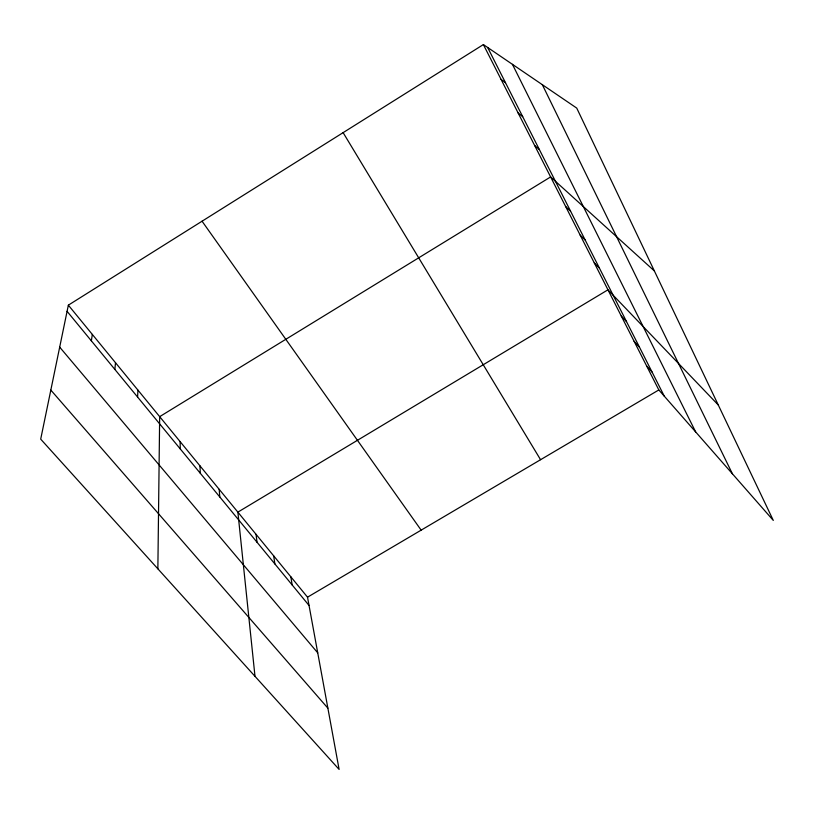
<?xml version="1.0" encoding="UTF-8"?>
<svg xmlns="http://www.w3.org/2000/svg" width="814" height="814" viewBox="0 0 814 814"><rect width="100%" height="100%" fill="white"/><g stroke="black" fill="none" stroke-linecap="round" stroke-linejoin="round"><path stroke-width="1.22" d="M157.865 568.823L159.666 416.656L550.62 176.933L654.354 270.92M137.586 397.039L137.942 390.12M114.866 369.414L115.507 362.729M91.371 340.863L92.318 334.422M68.356 305.158L40.7 439.143L339.112 769.423L307.519 597.181L68.356 305.158L483.384 44.577L576.729 108.089L773.3 520.411L658.821 389.947L483.384 44.577M307.519 597.181L658.821 389.947M501.068 79.375L505.484 82.682M518.142 112.993L522.71 116.677M534.656 145.492L539.346 149.532M565.628 206.481L570.553 211.141M580.168 235.114L585.195 240.049M594.271 262.871L599.399 268.071M718.274 404.985L607.956 289.815L237.871 512.138L254.996 676.332M621.235 315.954L626.515 321.611M634.126 341.331L639.478 347.202M646.652 365.985L652.065 372.049M50.824 390.079L327.869 708.16M59.687 347.14L317.735 652.869M67.074 311.324L309.035 605.463M202.055 221.205L421.153 530.148M343.121 132.641L540.567 459.707M487.647 47.466L664.295 396.184M512.433 64.337L695.665 431.939M542.327 84.676L732.407 473.809M290.832 576.8L292.185 584.981M273.677 555.86L274.867 563.919M256.034 534.31L257.041 542.246M219.18 489.326L219.79 496.978M199.939 465.822L200.325 473.31M180.108 441.605L180.27 448.931"/></g></svg>
